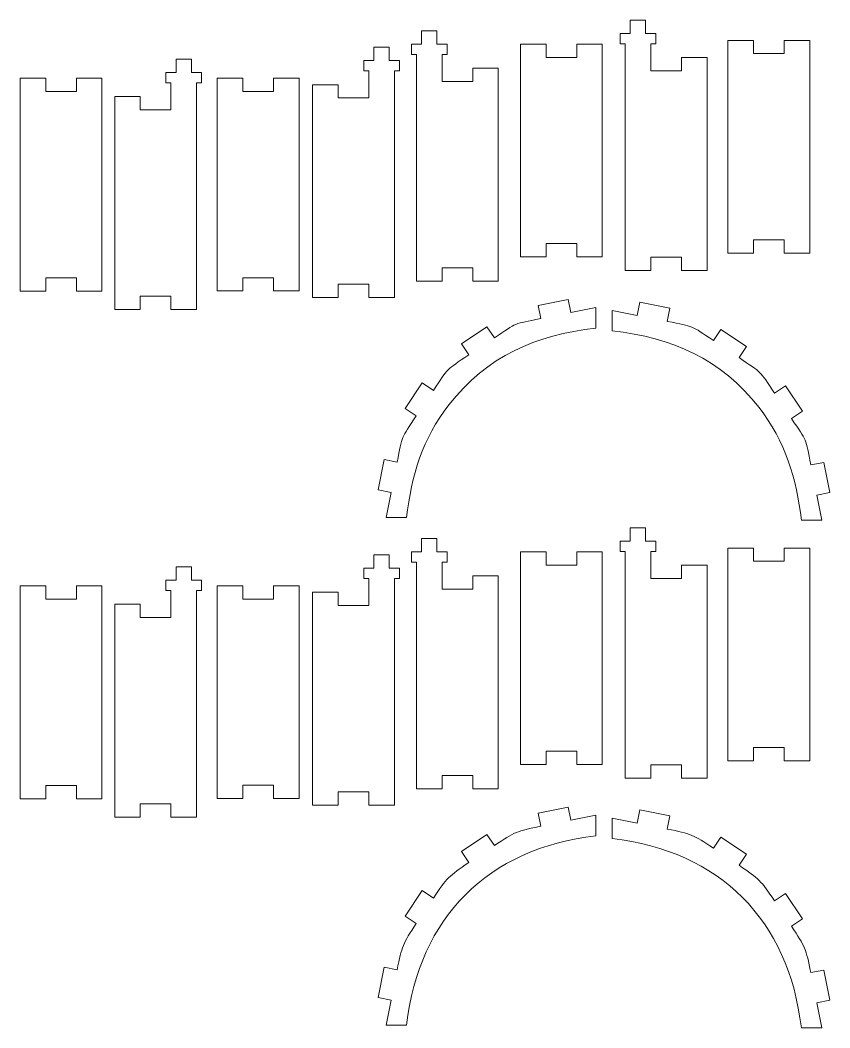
# Model space of a CAD drawing. Header units: centimetres. Extents: x -85 to 118, y -38 to 74.
# Drawn here: x -48.1 to -32.28, y -10.97 to 8.72 of the extents above; entities that cross this region are included whole.
import ezdxf

# ---------------------------------------------------------------- set-up
doc = ezdxf.new("R2010")
doc.units = ezdxf.units.CM
doc.header["$MEASUREMENT"] = 0

msp = doc.modelspace()

# ---------------------------------------------------------------- linework, layer by layer
at = {"lineweight": 9}
for points, knots in [([(-35.67824, 8.45725), (-35.67824, 8.45725), (-35.67824, 8.25726), (-35.67824, 8.25726), (-35.67824, 8.25726), (-35.67824, 8.25726), (-35.77824, 8.25726), (-35.77824, 8.25726), (-35.77824, 8.25726), (-35.77824, 8.25726), (-35.77824, 7.7273), (-35.77824, 7.7273), (-35.77824, 7.7273), (-35.77824, 7.7273), (-35.17827, 7.7273), (-35.17827, 7.7273), (-35.17827, 7.7273), (-35.17827, 7.7273), (-35.17827, 7.98728), (-35.17827, 7.98728), (-35.17827, 7.98728), (-35.17827, 7.98728), (-34.67861, 7.98728), (-34.67861, 7.98728), (-34.67861, 7.98728), (-34.67861, 7.98728), (-34.67861, 3.82752), (-34.67861, 3.82752), (-34.67861, 3.82752), (-34.67861, 3.82752), (-35.17827, 3.82752), (-35.17827, 3.82752), (-35.17827, 3.82752), (-35.17827, 3.82752), (-35.17827, 4.08751), (-35.17827, 4.08751), (-35.17827, 4.08751), (-35.17827, 4.08751), (-35.77824, 4.08751), (-35.77824, 4.08751), (-35.77824, 4.08751), (-35.77824, 4.08751), (-35.77824, 3.82752), (-35.77824, 3.82752), (-35.77824, 3.82752), (-35.77824, 3.82752), (-36.2779, 3.82752), (-36.2779, 3.82752), (-36.2779, 3.82752), (-36.2779, 3.82752), (-36.2779, 8.25726), (-36.2779, 8.25726), (-36.2779, 8.25726), (-36.2779, 8.25726), (-36.37789, 8.25726), (-36.37789, 8.25726), (-36.37789, 8.25726), (-36.37789, 8.25726), (-36.37789, 8.45725), (-36.37789, 8.45725), (-36.37789, 8.45725), (-36.37789, 8.45725), (-36.1779, 8.45725), (-36.1779, 8.45725), (-36.1779, 8.45725), (-36.1779, 8.45725), (-36.1779, 8.71724), (-36.1779, 8.71724), (-36.1779, 8.71724), (-36.1779, 8.71724), (-35.87823, 8.71724), (-35.87823, 8.71724), (-35.87823, 8.71724), (-35.87823, 8.71724), (-35.87823, 8.45725), (-35.87823, 8.45725), (-35.87823, 8.45725), (-35.87823, 8.45725), (-35.67824, 8.45725), (-35.67824, 8.45725)], [0, 0, 0, 0, 0.04761905, 0.04761905, 0.04761905, 0.04761905, 0.0952381, 0.0952381, 0.0952381, 0.0952381, 0.14285714, 0.14285714, 0.14285714, 0.14285714, 0.19047619, 0.19047619, 0.19047619, 0.19047619, 0.23809524, 0.23809524, 0.23809524, 0.23809524, 0.28571429, 0.28571429, 0.28571429, 0.28571429, 0.33333333, 0.33333333, 0.33333333, 0.33333333, 0.38095238, 0.38095238, 0.38095238, 0.38095238, 0.42857143, 0.42857143, 0.42857143, 0.42857143, 0.47619048, 0.47619048, 0.47619048, 0.47619048, 0.52380952, 0.52380952, 0.52380952, 0.52380952, 0.57142857, 0.57142857, 0.57142857, 0.57142857, 0.61904762, 0.61904762, 0.61904762, 0.61904762, 0.66666667, 0.66666667, 0.66666667, 0.66666667, 0.71428571, 0.71428571, 0.71428571, 0.71428571, 0.76190476, 0.76190476, 0.76190476, 0.76190476, 0.80952381, 0.80952381, 0.80952381, 0.80952381, 0.85714286, 0.85714286, 0.85714286, 0.85714286, 0.9047619, 0.9047619, 0.9047619, 0.9047619, 1, 1, 1, 1]), ([(-39.85868, 3.87608), (-39.85868, 3.87608), (-39.85868, 3.61609), (-39.85868, 3.61609), (-39.85868, 3.61609), (-39.85868, 3.61609), (-40.35834, 3.61609), (-40.35834, 3.61609), (-40.35834, 3.61609), (-40.35834, 3.61609), (-40.35834, 8.04583), (-40.35834, 8.04583), (-40.35834, 8.04583), (-40.35834, 8.04583), (-40.45833, 8.04583), (-40.45833, 8.04583), (-40.45833, 8.04583), (-40.45833, 8.04583), (-40.45833, 8.24582), (-40.45833, 8.24582), (-40.45833, 8.24582), (-40.45833, 8.24582), (-40.25834, 8.24582), (-40.25834, 8.24582), (-40.25834, 8.24582), (-40.25834, 8.24582), (-40.25834, 8.50581), (-40.25834, 8.50581), (-40.25834, 8.50581), (-40.25834, 8.50581), (-39.95867, 8.50581), (-39.95867, 8.50581), (-39.95867, 8.50581), (-39.95867, 8.50581), (-39.95867, 8.24582), (-39.95867, 8.24582), (-39.95867, 8.24582), (-39.95867, 8.24582), (-39.75868, 8.24582), (-39.75868, 8.24582), (-39.75868, 8.24582), (-39.75868, 8.24582), (-39.75868, 8.04583), (-39.75868, 8.04583), (-39.75868, 8.04583), (-39.75868, 8.04583), (-39.85868, 8.04583), (-39.85868, 8.04583), (-39.85868, 8.04583), (-39.85868, 8.04583), (-39.85868, 7.51586), (-39.85868, 7.51586), (-39.85868, 7.51586), (-39.85868, 7.51586), (-39.25871, 7.51586), (-39.25871, 7.51586), (-39.25871, 7.51586), (-39.25871, 7.51586), (-39.25871, 7.77585), (-39.25871, 7.77585), (-39.25871, 7.77585), (-39.25871, 7.77585), (-38.75905, 7.77585), (-38.75905, 7.77585), (-38.75905, 7.77585), (-38.75905, 7.77585), (-38.75905, 3.61609), (-38.75905, 3.61609), (-38.75905, 3.61609), (-38.75905, 3.61609), (-39.25871, 3.61609), (-39.25871, 3.61609), (-39.25871, 3.61609), (-39.25871, 3.61609), (-39.25871, 3.87608), (-39.25871, 3.87608), (-39.25871, 3.87608), (-39.25871, 3.87608), (-39.85868, 3.87608), (-39.85868, 3.87608)], [0, 0, 0, 0, 0.04761905, 0.04761905, 0.04761905, 0.04761905, 0.0952381, 0.0952381, 0.0952381, 0.0952381, 0.14285714, 0.14285714, 0.14285714, 0.14285714, 0.19047619, 0.19047619, 0.19047619, 0.19047619, 0.23809524, 0.23809524, 0.23809524, 0.23809524, 0.28571429, 0.28571429, 0.28571429, 0.28571429, 0.33333333, 0.33333333, 0.33333333, 0.33333333, 0.38095238, 0.38095238, 0.38095238, 0.38095238, 0.42857143, 0.42857143, 0.42857143, 0.42857143, 0.47619048, 0.47619048, 0.47619048, 0.47619048, 0.52380952, 0.52380952, 0.52380952, 0.52380952, 0.57142857, 0.57142857, 0.57142857, 0.57142857, 0.61904762, 0.61904762, 0.61904762, 0.61904762, 0.66666667, 0.66666667, 0.66666667, 0.66666667, 0.71428571, 0.71428571, 0.71428571, 0.71428571, 0.76190476, 0.76190476, 0.76190476, 0.76190476, 0.80952381, 0.80952381, 0.80952381, 0.80952381, 0.85714286, 0.85714286, 0.85714286, 0.85714286, 0.9047619, 0.9047619, 0.9047619, 0.9047619, 1, 1, 1, 1]), ([(-33.1699, 4.16281), (-33.1699, 4.16281), (-32.67025, 4.16281), (-32.67025, 4.16281), (-32.67025, 4.16281), (-32.67025, 4.16281), (-32.67025, 8.32257), (-32.67025, 8.32257), (-32.67025, 8.32257), (-32.67025, 8.32257), (-33.1699, 8.32257), (-33.1699, 8.32257), (-33.1699, 8.32257), (-33.1699, 8.32257), (-33.1699, 8.06258), (-33.1699, 8.06258), (-33.1699, 8.06258), (-33.1699, 8.06258), (-33.76987, 8.06258), (-33.76987, 8.06258), (-33.76987, 8.06258), (-33.76987, 8.06258), (-33.76987, 8.32257), (-33.76987, 8.32257), (-33.76987, 8.32257), (-33.76987, 8.32257), (-34.26953, 8.32257), (-34.26953, 8.32257), (-34.26953, 8.32257), (-34.26953, 8.32257), (-34.26953, 4.16281), (-34.26953, 4.16281), (-34.26953, 4.16281), (-34.26953, 4.16281), (-33.76987, 4.16281), (-33.76987, 4.16281), (-33.76987, 4.16281), (-33.76987, 4.16281), (-33.76987, 4.4228), (-33.76987, 4.4228), (-33.76987, 4.4228), (-33.76987, 4.4228), (-33.1699, 4.4228), (-33.1699, 4.4228), (-33.1699, 4.4228), (-33.1699, 4.4228), (-33.1699, 4.16281), (-33.1699, 4.16281)], [0, 0, 0, 0, 0.07692308, 0.07692308, 0.07692308, 0.07692308, 0.15384615, 0.15384615, 0.15384615, 0.15384615, 0.23076923, 0.23076923, 0.23076923, 0.23076923, 0.30769231, 0.30769231, 0.30769231, 0.30769231, 0.38461538, 0.38461538, 0.38461538, 0.38461538, 0.46153846, 0.46153846, 0.46153846, 0.46153846, 0.53846154, 0.53846154, 0.53846154, 0.53846154, 0.61538462, 0.61538462, 0.61538462, 0.61538462, 0.69230769, 0.69230769, 0.69230769, 0.69230769, 0.76923077, 0.76923077, 0.76923077, 0.76923077, 0.84615385, 0.84615385, 0.84615385, 0.84615385, 1, 1, 1, 1]), ([(-41.88964, 3.55689), (-41.88964, 3.55689), (-41.28968, 3.55689), (-41.28968, 3.55689), (-41.28968, 3.55689), (-41.28968, 3.55689), (-41.28968, 3.2969), (-41.28968, 3.2969), (-41.28968, 3.2969), (-41.28968, 3.2969), (-40.79002, 3.2969), (-40.79002, 3.2969), (-40.79002, 3.2969), (-40.79002, 3.2969), (-40.79002, 7.72664), (-40.79002, 7.72664), (-40.79002, 7.72664), (-40.79002, 7.72664), (-40.69003, 7.72664), (-40.69003, 7.72664), (-40.69003, 7.72664), (-40.69003, 7.72664), (-40.69003, 7.92663), (-40.69003, 7.92663), (-40.69003, 7.92663), (-40.69003, 7.92663), (-40.89001, 7.92663), (-40.89001, 7.92663), (-40.89001, 7.92663), (-40.89001, 7.92663), (-40.89001, 8.18662), (-40.89001, 8.18662), (-40.89001, 8.18662), (-40.89001, 8.18662), (-41.18969, 8.18662), (-41.18969, 8.18662), (-41.18969, 8.18662), (-41.18969, 8.18662), (-41.18969, 7.92663), (-41.18969, 7.92663), (-41.18969, 7.92663), (-41.18969, 7.92663), (-41.38967, 7.92663), (-41.38967, 7.92663), (-41.38967, 7.92663), (-41.38967, 7.92663), (-41.38967, 7.72664), (-41.38967, 7.72664), (-41.38967, 7.72664), (-41.38967, 7.72664), (-41.28968, 7.72664), (-41.28968, 7.72664), (-41.28968, 7.72664), (-41.28968, 7.72664), (-41.28968, 7.19667), (-41.28968, 7.19667), (-41.28968, 7.19667), (-41.28968, 7.19667), (-41.88964, 7.19667), (-41.88964, 7.19667), (-41.88964, 7.19667), (-41.88964, 7.19667), (-41.88964, 7.45666), (-41.88964, 7.45666), (-41.88964, 7.45666), (-41.88964, 7.45666), (-42.3893, 7.45666), (-42.3893, 7.45666), (-42.3893, 7.45666), (-42.3893, 7.45666), (-42.3893, 3.2969), (-42.3893, 3.2969), (-42.3893, 3.2969), (-42.3893, 3.2969), (-41.88964, 3.2969), (-41.88964, 3.2969), (-41.88964, 3.2969), (-41.88964, 3.2969), (-41.88964, 3.55689), (-41.88964, 3.55689)], [0, 0, 0, 0, 0.04761905, 0.04761905, 0.04761905, 0.04761905, 0.0952381, 0.0952381, 0.0952381, 0.0952381, 0.14285714, 0.14285714, 0.14285714, 0.14285714, 0.19047619, 0.19047619, 0.19047619, 0.19047619, 0.23809524, 0.23809524, 0.23809524, 0.23809524, 0.28571429, 0.28571429, 0.28571429, 0.28571429, 0.33333333, 0.33333333, 0.33333333, 0.33333333, 0.38095238, 0.38095238, 0.38095238, 0.38095238, 0.42857143, 0.42857143, 0.42857143, 0.42857143, 0.47619048, 0.47619048, 0.47619048, 0.47619048, 0.52380952, 0.52380952, 0.52380952, 0.52380952, 0.57142857, 0.57142857, 0.57142857, 0.57142857, 0.61904762, 0.61904762, 0.61904762, 0.61904762, 0.66666667, 0.66666667, 0.66666667, 0.66666667, 0.71428571, 0.71428571, 0.71428571, 0.71428571, 0.76190476, 0.76190476, 0.76190476, 0.76190476, 0.80952381, 0.80952381, 0.80952381, 0.80952381, 0.85714286, 0.85714286, 0.85714286, 0.85714286, 0.9047619, 0.9047619, 0.9047619, 0.9047619, 1, 1, 1, 1]), ([(-38.32515, 8.25067), (-38.32515, 8.25067), (-37.82549, 8.25067), (-37.82549, 8.25067), (-37.82549, 8.25067), (-37.82549, 8.25067), (-37.82549, 7.99069), (-37.82549, 7.99069), (-37.82549, 7.99069), (-37.82549, 7.99069), (-37.22553, 7.99069), (-37.22553, 7.99069), (-37.22553, 7.99069), (-37.22553, 7.99069), (-37.22553, 8.25067), (-37.22553, 8.25067), (-37.22553, 8.25067), (-37.22553, 8.25067), (-36.72587, 8.25067), (-36.72587, 8.25067), (-36.72587, 8.25067), (-36.72587, 8.25067), (-36.72587, 4.09092), (-36.72587, 4.09092), (-36.72587, 4.09092), (-36.72587, 4.09092), (-37.22553, 4.09092), (-37.22553, 4.09092), (-37.22553, 4.09092), (-37.22553, 4.09092), (-37.22553, 4.3509), (-37.22553, 4.3509), (-37.22553, 4.3509), (-37.22553, 4.3509), (-37.82549, 4.3509), (-37.82549, 4.3509), (-37.82549, 4.3509), (-37.82549, 4.3509), (-37.82549, 4.09092), (-37.82549, 4.09092), (-37.82549, 4.09092), (-37.82549, 4.09092), (-38.32515, 4.09092), (-38.32515, 4.09092), (-38.32515, 4.09092), (-38.32515, 4.09092), (-38.32515, 8.25067), (-38.32515, 8.25067)], [0, 0, 0, 0, 0.07692308, 0.07692308, 0.07692308, 0.07692308, 0.15384615, 0.15384615, 0.15384615, 0.15384615, 0.23076923, 0.23076923, 0.23076923, 0.23076923, 0.30769231, 0.30769231, 0.30769231, 0.30769231, 0.38461538, 0.38461538, 0.38461538, 0.38461538, 0.46153846, 0.46153846, 0.46153846, 0.46153846, 0.53846154, 0.53846154, 0.53846154, 0.53846154, 0.61538462, 0.61538462, 0.61538462, 0.61538462, 0.69230769, 0.69230769, 0.69230769, 0.69230769, 0.76923077, 0.76923077, 0.76923077, 0.76923077, 0.84615385, 0.84615385, 0.84615385, 0.84615385, 1, 1, 1, 1]), ([(-45.15753, 6.96499), (-45.15753, 6.96499), (-45.15753, 7.49496), (-45.15753, 7.49496), (-45.15753, 7.49496), (-45.15753, 7.49496), (-45.25752, 7.49496), (-45.25752, 7.49496), (-45.25752, 7.49496), (-45.25752, 7.49496), (-45.25752, 7.69495), (-45.25752, 7.69495), (-45.25752, 7.69495), (-45.25752, 7.69495), (-45.05753, 7.69495), (-45.05753, 7.69495), (-45.05753, 7.69495), (-45.05753, 7.69495), (-45.05753, 7.95494), (-45.05753, 7.95494), (-45.05753, 7.95494), (-45.05753, 7.95494), (-44.75786, 7.95494), (-44.75786, 7.95494), (-44.75786, 7.95494), (-44.75786, 7.95494), (-44.75786, 7.69495), (-44.75786, 7.69495), (-44.75786, 7.69495), (-44.75786, 7.69495), (-44.55787, 7.69495), (-44.55787, 7.69495), (-44.55787, 7.69495), (-44.55787, 7.69495), (-44.55787, 7.49496), (-44.55787, 7.49496), (-44.55787, 7.49496), (-44.55787, 7.49496), (-44.65787, 7.49496), (-44.65787, 7.49496), (-44.65787, 7.49496), (-44.65787, 7.49496), (-44.65787, 3.06522), (-44.65787, 3.06522), (-44.65787, 3.06522), (-44.65787, 3.06522), (-45.15753, 3.06522), (-45.15753, 3.06522), (-45.15753, 3.06522), (-45.15753, 3.06522), (-45.15753, 3.32521), (-45.15753, 3.32521), (-45.15753, 3.32521), (-45.15753, 3.32521), (-45.75749, 3.32521), (-45.75749, 3.32521), (-45.75749, 3.32521), (-45.75749, 3.32521), (-45.75749, 3.06522), (-45.75749, 3.06522), (-45.75749, 3.06522), (-45.75749, 3.06522), (-46.25715, 3.06522), (-46.25715, 3.06522), (-46.25715, 3.06522), (-46.25715, 3.06522), (-46.25715, 7.22498), (-46.25715, 7.22498), (-46.25715, 7.22498), (-46.25715, 7.22498), (-45.75749, 7.22498), (-45.75749, 7.22498), (-45.75749, 7.22498), (-45.75749, 7.22498), (-45.75749, 6.96499), (-45.75749, 6.96499), (-45.75749, 6.96499), (-45.75749, 6.96499), (-45.15753, 6.96499), (-45.15753, 6.96499)], [0, 0, 0, 0, 0.04761905, 0.04761905, 0.04761905, 0.04761905, 0.0952381, 0.0952381, 0.0952381, 0.0952381, 0.14285714, 0.14285714, 0.14285714, 0.14285714, 0.19047619, 0.19047619, 0.19047619, 0.19047619, 0.23809524, 0.23809524, 0.23809524, 0.23809524, 0.28571429, 0.28571429, 0.28571429, 0.28571429, 0.33333333, 0.33333333, 0.33333333, 0.33333333, 0.38095238, 0.38095238, 0.38095238, 0.38095238, 0.42857143, 0.42857143, 0.42857143, 0.42857143, 0.47619048, 0.47619048, 0.47619048, 0.47619048, 0.52380952, 0.52380952, 0.52380952, 0.52380952, 0.57142857, 0.57142857, 0.57142857, 0.57142857, 0.61904762, 0.61904762, 0.61904762, 0.61904762, 0.66666667, 0.66666667, 0.66666667, 0.66666667, 0.71428571, 0.71428571, 0.71428571, 0.71428571, 0.76190476, 0.76190476, 0.76190476, 0.76190476, 0.80952381, 0.80952381, 0.80952381, 0.80952381, 0.85714286, 0.85714286, 0.85714286, 0.85714286, 0.9047619, 0.9047619, 0.9047619, 0.9047619, 1, 1, 1, 1]), ([(-47.00531, 7.32215), (-47.00531, 7.32215), (-47.60528, 7.32215), (-47.60528, 7.32215), (-47.60528, 7.32215), (-47.60528, 7.32215), (-47.60528, 7.58214), (-47.60528, 7.58214), (-47.60528, 7.58214), (-47.60528, 7.58214), (-48.10493, 7.58214), (-48.10493, 7.58214), (-48.10493, 7.58214), (-48.10493, 7.58214), (-48.10493, 3.42238), (-48.10493, 3.42238), (-48.10493, 3.42238), (-48.10493, 3.42238), (-47.60528, 3.42238), (-47.60528, 3.42238), (-47.60528, 3.42238), (-47.60528, 3.42238), (-47.60528, 3.68237), (-47.60528, 3.68237), (-47.60528, 3.68237), (-47.60528, 3.68237), (-47.00531, 3.68237), (-47.00531, 3.68237), (-47.00531, 3.68237), (-47.00531, 3.68237), (-47.00531, 3.42238), (-47.00531, 3.42238), (-47.00531, 3.42238), (-47.00531, 3.42238), (-46.50565, 3.42238), (-46.50565, 3.42238), (-46.50565, 3.42238), (-46.50565, 3.42238), (-46.50565, 7.58214), (-46.50565, 7.58214), (-46.50565, 7.58214), (-46.50565, 7.58214), (-47.00531, 7.58214), (-47.00531, 7.58214), (-47.00531, 7.58214), (-47.00531, 7.58214), (-47.00531, 7.32215), (-47.00531, 7.32215)], [0, 0, 0, 0, 0.07692308, 0.07692308, 0.07692308, 0.07692308, 0.15384615, 0.15384615, 0.15384615, 0.15384615, 0.23076923, 0.23076923, 0.23076923, 0.23076923, 0.30769231, 0.30769231, 0.30769231, 0.30769231, 0.38461538, 0.38461538, 0.38461538, 0.38461538, 0.46153846, 0.46153846, 0.46153846, 0.46153846, 0.53846154, 0.53846154, 0.53846154, 0.53846154, 0.61538462, 0.61538462, 0.61538462, 0.61538462, 0.69230769, 0.69230769, 0.69230769, 0.69230769, 0.76923077, 0.76923077, 0.76923077, 0.76923077, 0.84615385, 0.84615385, 0.84615385, 0.84615385, 1, 1, 1, 1]), ([(-43.75147, 7.58535), (-43.75147, 7.58535), (-44.25112, 7.58535), (-44.25112, 7.58535), (-44.25112, 7.58535), (-44.25112, 7.58535), (-44.25112, 3.4256), (-44.25112, 3.4256), (-44.25112, 3.4256), (-44.25112, 3.4256), (-43.75147, 3.4256), (-43.75147, 3.4256), (-43.75147, 3.4256), (-43.75147, 3.4256), (-43.75147, 3.68558), (-43.75147, 3.68558), (-43.75147, 3.68558), (-43.75147, 3.68558), (-43.1515, 3.68558), (-43.1515, 3.68558), (-43.1515, 3.68558), (-43.1515, 3.68558), (-43.1515, 3.4256), (-43.1515, 3.4256), (-43.1515, 3.4256), (-43.1515, 3.4256), (-42.65184, 3.4256), (-42.65184, 3.4256), (-42.65184, 3.4256), (-42.65184, 3.4256), (-42.65184, 7.58535), (-42.65184, 7.58535), (-42.65184, 7.58535), (-42.65184, 7.58535), (-43.1515, 7.58535), (-43.1515, 7.58535), (-43.1515, 7.58535), (-43.1515, 7.58535), (-43.1515, 7.32537), (-43.1515, 7.32537), (-43.1515, 7.32537), (-43.1515, 7.32537), (-43.75147, 7.32537), (-43.75147, 7.32537), (-43.75147, 7.32537), (-43.75147, 7.32537), (-43.75147, 7.58535), (-43.75147, 7.58535)], [0, 0, 0, 0, 0.07692308, 0.07692308, 0.07692308, 0.07692308, 0.15384615, 0.15384615, 0.15384615, 0.15384615, 0.23076923, 0.23076923, 0.23076923, 0.23076923, 0.30769231, 0.30769231, 0.30769231, 0.30769231, 0.38461538, 0.38461538, 0.38461538, 0.38461538, 0.46153846, 0.46153846, 0.46153846, 0.46153846, 0.53846154, 0.53846154, 0.53846154, 0.53846154, 0.61538462, 0.61538462, 0.61538462, 0.61538462, 0.69230769, 0.69230769, 0.69230769, 0.69230769, 0.76923077, 0.76923077, 0.76923077, 0.76923077, 0.84615385, 0.84615385, 0.84615385, 0.84615385, 1, 1, 1, 1]), ([(-40.99205, 0.12957), (-40.99205, 0.12957), (-40.73707, 0.0788), (-40.73707, 0.0788), (-40.73707, 0.0788), (-40.6299, 0.61698), (-40.6666, 0.52835), (-40.36132, 0.98438), (-40.36132, 0.98438), (-40.36132, 0.98438), (-40.57736, 1.12901), (-40.57736, 1.12901), (-40.57736, 1.12901), (-40.57736, 1.12901), (-40.24361, 1.62757), (-40.24361, 1.62757), (-40.24361, 1.62757), (-40.24361, 1.62757), (-40.02756, 1.48294), (-40.02756, 1.48294), (-40.02756, 1.48294), (-39.72279, 1.93822), (-39.78936, 1.87155), (-39.33406, 2.17633), (-39.33406, 2.17633), (-39.33406, 2.17633), (-39.47869, 2.39238), (-39.47869, 2.39238), (-39.47869, 2.39238), (-39.47869, 2.39238), (-38.98013, 2.72613), (-38.98013, 2.72613), (-38.98013, 2.72613), (-38.98013, 2.72613), (-38.8355, 2.51009), (-38.8355, 2.51009), (-38.8355, 2.51009), (-38.37966, 2.81524), (-38.46824, 2.77849), (-37.93025, 2.88561), (-37.93025, 2.88561), (-37.93025, 2.88561), (-37.98102, 3.1406), (-37.98102, 3.1406), (-37.98102, 3.1406), (-37.98102, 3.1406), (-37.39261, 3.25776), (-37.39261, 3.25776), (-37.39261, 3.25776), (-37.39261, 3.25776), (-37.34184, 3.00278), (-37.34184, 3.00278), (-37.34184, 3.00278), (-37.34184, 3.00278), (-36.8518, 3.10035), (-36.8518, 3.10035), (-36.8518, 3.10035), (-36.8518, 3.10035), (-36.8518, 2.70038), (-36.8518, 2.70038), (-36.8518, 2.70038), (-38.02863, 2.56311), (-38.97675, 2.15706), (-39.72507, 1.20021), (-39.72507, 1.20021), (-40.23998, 0.54181), (-40.45658, -0.18302), (-40.55183, -0.99965), (-40.55183, -0.99965), (-40.55183, -0.99965), (-40.95181, -0.99965), (-40.95181, -0.99965), (-40.95181, -0.99965), (-40.95181, -0.99965), (-40.85423, -0.50962), (-40.85423, -0.50962), (-40.85423, -0.50962), (-40.85423, -0.50962), (-41.10921, -0.45884), (-41.10921, -0.45884), (-41.10921, -0.45884), (-41.10921, -0.45884), (-40.99205, 0.12957), (-40.99205, 0.12957)], [0, 0, 0, 0, 0.04545455, 0.04545455, 0.04545455, 0.04545455, 0.09090909, 0.09090909, 0.09090909, 0.09090909, 0.13636364, 0.13636364, 0.13636364, 0.13636364, 0.18181818, 0.18181818, 0.18181818, 0.18181818, 0.22727273, 0.22727273, 0.22727273, 0.22727273, 0.27272727, 0.27272727, 0.27272727, 0.27272727, 0.31818182, 0.31818182, 0.31818182, 0.31818182, 0.36363636, 0.36363636, 0.36363636, 0.36363636, 0.40909091, 0.40909091, 0.40909091, 0.40909091, 0.45454545, 0.45454545, 0.45454545, 0.45454545, 0.5, 0.5, 0.5, 0.5, 0.54545455, 0.54545455, 0.54545455, 0.54545455, 0.59090909, 0.59090909, 0.59090909, 0.59090909, 0.63636364, 0.63636364, 0.63636364, 0.63636364, 0.68181818, 0.68181818, 0.68181818, 0.68181818, 0.72727273, 0.72727273, 0.72727273, 0.72727273, 0.77272727, 0.77272727, 0.77272727, 0.77272727, 0.81818182, 0.81818182, 0.81818182, 0.81818182, 0.86363636, 0.86363636, 0.86363636, 0.86363636, 0.90909091, 0.90909091, 0.90909091, 0.90909091, 1, 1, 1, 1]), ([(-33.90821, 2.33899), (-33.90821, 2.33899), (-34.40677, 2.67275), (-34.40677, 2.67275), (-34.40677, 2.67275), (-34.40677, 2.67275), (-34.5514, 2.4567), (-34.5514, 2.4567), (-34.5514, 2.4567), (-35.00725, 2.76186), (-34.91865, 2.72511), (-35.45665, 2.83223), (-35.45665, 2.83223), (-35.45665, 2.83223), (-35.40588, 3.08721), (-35.40588, 3.08721), (-35.40588, 3.08721), (-35.40588, 3.08721), (-35.99429, 3.20437), (-35.99429, 3.20437), (-35.99429, 3.20437), (-35.99429, 3.20437), (-36.04507, 2.94939), (-36.04507, 2.94939), (-36.04507, 2.94939), (-36.04507, 2.94939), (-36.5351, 3.04697), (-36.5351, 3.04697), (-36.5351, 3.04697), (-36.5351, 3.04697), (-36.5351, 2.64699), (-36.5351, 2.64699), (-36.5351, 2.64699), (-35.35826, 2.50972), (-34.41016, 2.10369), (-33.66183, 1.14683), (-33.66183, 1.14683), (-33.14692, 0.48843), (-32.93032, -0.23641), (-32.83507, -1.05304), (-32.83507, -1.05304), (-32.83507, -1.05304), (-32.4351, -1.05304), (-32.4351, -1.05304), (-32.4351, -1.05304), (-32.4351, -1.05304), (-32.53267, -0.563), (-32.53267, -0.563), (-32.53267, -0.563), (-32.53267, -0.563), (-32.27769, -0.51223), (-32.27769, -0.51223), (-32.27769, -0.51223), (-32.27769, -0.51223), (-32.39485, 0.07619), (-32.39485, 0.07619), (-32.39485, 0.07619), (-32.39485, 0.07619), (-32.64984, 0.02541), (-32.64984, 0.02541), (-32.64984, 0.02541), (-32.757, 0.5636), (-32.7203, 0.47496), (-33.02558, 0.931), (-33.02558, 0.931), (-33.02558, 0.931), (-32.80954, 1.07562), (-32.80954, 1.07562), (-32.80954, 1.07562), (-32.80954, 1.07562), (-33.14329, 1.57419), (-33.14329, 1.57419), (-33.14329, 1.57419), (-33.14329, 1.57419), (-33.35934, 1.42956), (-33.35934, 1.42956), (-33.35934, 1.42956), (-33.6641, 1.88482), (-33.59755, 1.81817), (-34.05284, 2.12295), (-34.05284, 2.12295), (-34.05284, 2.12295), (-33.90821, 2.33899), (-33.90821, 2.33899)], [0, 0, 0, 0, 0.04545455, 0.04545455, 0.04545455, 0.04545455, 0.09090909, 0.09090909, 0.09090909, 0.09090909, 0.13636364, 0.13636364, 0.13636364, 0.13636364, 0.18181818, 0.18181818, 0.18181818, 0.18181818, 0.22727273, 0.22727273, 0.22727273, 0.22727273, 0.27272727, 0.27272727, 0.27272727, 0.27272727, 0.31818182, 0.31818182, 0.31818182, 0.31818182, 0.36363636, 0.36363636, 0.36363636, 0.36363636, 0.40909091, 0.40909091, 0.40909091, 0.40909091, 0.45454545, 0.45454545, 0.45454545, 0.45454545, 0.5, 0.5, 0.5, 0.5, 0.54545455, 0.54545455, 0.54545455, 0.54545455, 0.59090909, 0.59090909, 0.59090909, 0.59090909, 0.63636364, 0.63636364, 0.63636364, 0.63636364, 0.68181818, 0.68181818, 0.68181818, 0.68181818, 0.72727273, 0.72727273, 0.72727273, 0.72727273, 0.77272727, 0.77272727, 0.77272727, 0.77272727, 0.81818182, 0.81818182, 0.81818182, 0.81818182, 0.86363636, 0.86363636, 0.86363636, 0.86363636, 0.90909091, 0.90909091, 0.90909091, 0.90909091, 1, 1, 1, 1]), ([(-35.67824, -1.66216), (-35.67824, -1.66216), (-35.77824, -1.66216), (-35.77824, -1.66216), (-35.77824, -1.66216), (-35.77824, -1.66216), (-35.77824, -2.19213), (-35.77824, -2.19213), (-35.77824, -2.19213), (-35.77824, -2.19213), (-35.17827, -2.19213), (-35.17827, -2.19213), (-35.17827, -2.19213), (-35.17827, -2.19213), (-35.17827, -1.93214), (-35.17827, -1.93214), (-35.17827, -1.93214), (-35.17827, -1.93214), (-34.67861, -1.93214), (-34.67861, -1.93214), (-34.67861, -1.93214), (-34.67861, -1.93214), (-34.67861, -6.0919), (-34.67861, -6.0919), (-34.67861, -6.0919), (-34.67861, -6.0919), (-35.17827, -6.0919), (-35.17827, -6.0919), (-35.17827, -6.0919), (-35.17827, -6.0919), (-35.17827, -5.83191), (-35.17827, -5.83191), (-35.17827, -5.83191), (-35.17827, -5.83191), (-35.77824, -5.83191), (-35.77824, -5.83191), (-35.77824, -5.83191), (-35.77824, -5.83191), (-35.77824, -6.0919), (-35.77824, -6.0919), (-35.77824, -6.0919), (-35.77824, -6.0919), (-36.2779, -6.0919), (-36.2779, -6.0919), (-36.2779, -6.0919), (-36.2779, -6.0919), (-36.2779, -1.66216), (-36.2779, -1.66216), (-36.2779, -1.66216), (-36.2779, -1.66216), (-36.37789, -1.66216), (-36.37789, -1.66216), (-36.37789, -1.66216), (-36.37789, -1.66216), (-36.37789, -1.46217), (-36.37789, -1.46217), (-36.37789, -1.46217), (-36.37789, -1.46217), (-36.1779, -1.46217), (-36.1779, -1.46217), (-36.1779, -1.46217), (-36.1779, -1.46217), (-36.1779, -1.20218), (-36.1779, -1.20218), (-36.1779, -1.20218), (-36.1779, -1.20218), (-35.87823, -1.20218), (-35.87823, -1.20218), (-35.87823, -1.20218), (-35.87823, -1.20218), (-35.87823, -1.46217), (-35.87823, -1.46217), (-35.87823, -1.46217), (-35.87823, -1.46217), (-35.67824, -1.46217), (-35.67824, -1.46217), (-35.67824, -1.46217), (-35.67824, -1.46217), (-35.67824, -1.66216), (-35.67824, -1.66216)], [0, 0, 0, 0, 0.04761905, 0.04761905, 0.04761905, 0.04761905, 0.0952381, 0.0952381, 0.0952381, 0.0952381, 0.14285714, 0.14285714, 0.14285714, 0.14285714, 0.19047619, 0.19047619, 0.19047619, 0.19047619, 0.23809524, 0.23809524, 0.23809524, 0.23809524, 0.28571429, 0.28571429, 0.28571429, 0.28571429, 0.33333333, 0.33333333, 0.33333333, 0.33333333, 0.38095238, 0.38095238, 0.38095238, 0.38095238, 0.42857143, 0.42857143, 0.42857143, 0.42857143, 0.47619048, 0.47619048, 0.47619048, 0.47619048, 0.52380952, 0.52380952, 0.52380952, 0.52380952, 0.57142857, 0.57142857, 0.57142857, 0.57142857, 0.61904762, 0.61904762, 0.61904762, 0.61904762, 0.66666667, 0.66666667, 0.66666667, 0.66666667, 0.71428571, 0.71428571, 0.71428571, 0.71428571, 0.76190476, 0.76190476, 0.76190476, 0.76190476, 0.80952381, 0.80952381, 0.80952381, 0.80952381, 0.85714286, 0.85714286, 0.85714286, 0.85714286, 0.9047619, 0.9047619, 0.9047619, 0.9047619, 1, 1, 1, 1]), ([(-39.85868, -6.04335), (-39.85868, -6.04335), (-39.85868, -6.30333), (-39.85868, -6.30333), (-39.85868, -6.30333), (-39.85868, -6.30333), (-40.35834, -6.30333), (-40.35834, -6.30333), (-40.35834, -6.30333), (-40.35834, -6.30333), (-40.35834, -1.87359), (-40.35834, -1.87359), (-40.35834, -1.87359), (-40.35834, -1.87359), (-40.45833, -1.87359), (-40.45833, -1.87359), (-40.45833, -1.87359), (-40.45833, -1.87359), (-40.45833, -1.6736), (-40.45833, -1.6736), (-40.45833, -1.6736), (-40.45833, -1.6736), (-40.25834, -1.6736), (-40.25834, -1.6736), (-40.25834, -1.6736), (-40.25834, -1.6736), (-40.25834, -1.41362), (-40.25834, -1.41362), (-40.25834, -1.41362), (-40.25834, -1.41362), (-39.95867, -1.41362), (-39.95867, -1.41362), (-39.95867, -1.41362), (-39.95867, -1.41362), (-39.95867, -1.6736), (-39.95867, -1.6736), (-39.95867, -1.6736), (-39.95867, -1.6736), (-39.75868, -1.6736), (-39.75868, -1.6736), (-39.75868, -1.6736), (-39.75868, -1.6736), (-39.75868, -1.87359), (-39.75868, -1.87359), (-39.75868, -1.87359), (-39.75868, -1.87359), (-39.85868, -1.87359), (-39.85868, -1.87359), (-39.85868, -1.87359), (-39.85868, -1.87359), (-39.85868, -2.40356), (-39.85868, -2.40356), (-39.85868, -2.40356), (-39.85868, -2.40356), (-39.25871, -2.40356), (-39.25871, -2.40356), (-39.25871, -2.40356), (-39.25871, -2.40356), (-39.25871, -2.14357), (-39.25871, -2.14357), (-39.25871, -2.14357), (-39.25871, -2.14357), (-38.75905, -2.14357), (-38.75905, -2.14357), (-38.75905, -2.14357), (-38.75905, -2.14357), (-38.75905, -6.30333), (-38.75905, -6.30333), (-38.75905, -6.30333), (-38.75905, -6.30333), (-39.25871, -6.30333), (-39.25871, -6.30333), (-39.25871, -6.30333), (-39.25871, -6.30333), (-39.25871, -6.04335), (-39.25871, -6.04335), (-39.25871, -6.04335), (-39.25871, -6.04335), (-39.85868, -6.04335), (-39.85868, -6.04335)], [0, 0, 0, 0, 0.04761905, 0.04761905, 0.04761905, 0.04761905, 0.0952381, 0.0952381, 0.0952381, 0.0952381, 0.14285714, 0.14285714, 0.14285714, 0.14285714, 0.19047619, 0.19047619, 0.19047619, 0.19047619, 0.23809524, 0.23809524, 0.23809524, 0.23809524, 0.28571429, 0.28571429, 0.28571429, 0.28571429, 0.33333333, 0.33333333, 0.33333333, 0.33333333, 0.38095238, 0.38095238, 0.38095238, 0.38095238, 0.42857143, 0.42857143, 0.42857143, 0.42857143, 0.47619048, 0.47619048, 0.47619048, 0.47619048, 0.52380952, 0.52380952, 0.52380952, 0.52380952, 0.57142857, 0.57142857, 0.57142857, 0.57142857, 0.61904762, 0.61904762, 0.61904762, 0.61904762, 0.66666667, 0.66666667, 0.66666667, 0.66666667, 0.71428571, 0.71428571, 0.71428571, 0.71428571, 0.76190476, 0.76190476, 0.76190476, 0.76190476, 0.80952381, 0.80952381, 0.80952381, 0.80952381, 0.85714286, 0.85714286, 0.85714286, 0.85714286, 0.9047619, 0.9047619, 0.9047619, 0.9047619, 1, 1, 1, 1]), ([(-41.88964, -6.36253), (-41.88964, -6.36253), (-41.28968, -6.36253), (-41.28968, -6.36253), (-41.28968, -6.36253), (-41.28968, -6.36253), (-41.28968, -6.62252), (-41.28968, -6.62252), (-41.28968, -6.62252), (-41.28968, -6.62252), (-40.79002, -6.62252), (-40.79002, -6.62252), (-40.79002, -6.62252), (-40.79002, -6.62252), (-40.79002, -2.19278), (-40.79002, -2.19278), (-40.79002, -2.19278), (-40.79002, -2.19278), (-40.69003, -2.19278), (-40.69003, -2.19278), (-40.69003, -2.19278), (-40.69003, -2.19278), (-40.69003, -1.99279), (-40.69003, -1.99279), (-40.69003, -1.99279), (-40.69003, -1.99279), (-40.89001, -1.99279), (-40.89001, -1.99279), (-40.89001, -1.99279), (-40.89001, -1.99279), (-40.89001, -1.7328), (-40.89001, -1.7328), (-40.89001, -1.7328), (-40.89001, -1.7328), (-41.18969, -1.7328), (-41.18969, -1.7328), (-41.18969, -1.7328), (-41.18969, -1.7328), (-41.18969, -1.99279), (-41.18969, -1.99279), (-41.18969, -1.99279), (-41.18969, -1.99279), (-41.38967, -1.99279), (-41.38967, -1.99279), (-41.38967, -1.99279), (-41.38967, -1.99279), (-41.38967, -2.19278), (-41.38967, -2.19278), (-41.38967, -2.19278), (-41.38967, -2.19278), (-41.28968, -2.19278), (-41.28968, -2.19278), (-41.28968, -2.19278), (-41.28968, -2.19278), (-41.28968, -2.72275), (-41.28968, -2.72275), (-41.28968, -2.72275), (-41.28968, -2.72275), (-41.88964, -2.72275), (-41.88964, -2.72275), (-41.88964, -2.72275), (-41.88964, -2.72275), (-41.88964, -2.46276), (-41.88964, -2.46276), (-41.88964, -2.46276), (-41.88964, -2.46276), (-42.3893, -2.46276), (-42.3893, -2.46276), (-42.3893, -2.46276), (-42.3893, -2.46276), (-42.3893, -6.62252), (-42.3893, -6.62252), (-42.3893, -6.62252), (-42.3893, -6.62252), (-41.88964, -6.62252), (-41.88964, -6.62252), (-41.88964, -6.62252), (-41.88964, -6.62252), (-41.88964, -6.36253), (-41.88964, -6.36253)], [0, 0, 0, 0, 0.04761905, 0.04761905, 0.04761905, 0.04761905, 0.0952381, 0.0952381, 0.0952381, 0.0952381, 0.14285714, 0.14285714, 0.14285714, 0.14285714, 0.19047619, 0.19047619, 0.19047619, 0.19047619, 0.23809524, 0.23809524, 0.23809524, 0.23809524, 0.28571429, 0.28571429, 0.28571429, 0.28571429, 0.33333333, 0.33333333, 0.33333333, 0.33333333, 0.38095238, 0.38095238, 0.38095238, 0.38095238, 0.42857143, 0.42857143, 0.42857143, 0.42857143, 0.47619048, 0.47619048, 0.47619048, 0.47619048, 0.52380952, 0.52380952, 0.52380952, 0.52380952, 0.57142857, 0.57142857, 0.57142857, 0.57142857, 0.61904762, 0.61904762, 0.61904762, 0.61904762, 0.66666667, 0.66666667, 0.66666667, 0.66666667, 0.71428571, 0.71428571, 0.71428571, 0.71428571, 0.76190476, 0.76190476, 0.76190476, 0.76190476, 0.80952381, 0.80952381, 0.80952381, 0.80952381, 0.85714286, 0.85714286, 0.85714286, 0.85714286, 0.9047619, 0.9047619, 0.9047619, 0.9047619, 1, 1, 1, 1]), ([(-38.32515, -1.66875), (-38.32515, -1.66875), (-37.82549, -1.66875), (-37.82549, -1.66875), (-37.82549, -1.66875), (-37.82549, -1.66875), (-37.82549, -1.92873), (-37.82549, -1.92873), (-37.82549, -1.92873), (-37.82549, -1.92873), (-37.22553, -1.92873), (-37.22553, -1.92873), (-37.22553, -1.92873), (-37.22553, -1.92873), (-37.22553, -1.66875), (-37.22553, -1.66875), (-37.22553, -1.66875), (-37.22553, -1.66875), (-36.72587, -1.66875), (-36.72587, -1.66875), (-36.72587, -1.66875), (-36.72587, -1.66875), (-36.72587, -5.82851), (-36.72587, -5.82851), (-36.72587, -5.82851), (-36.72587, -5.82851), (-37.22553, -5.82851), (-37.22553, -5.82851), (-37.22553, -5.82851), (-37.22553, -5.82851), (-37.22553, -5.56852), (-37.22553, -5.56852), (-37.22553, -5.56852), (-37.22553, -5.56852), (-37.82549, -5.56852), (-37.82549, -5.56852), (-37.82549, -5.56852), (-37.82549, -5.56852), (-37.82549, -5.82851), (-37.82549, -5.82851), (-37.82549, -5.82851), (-37.82549, -5.82851), (-38.32515, -5.82851), (-38.32515, -5.82851), (-38.32515, -5.82851), (-38.32515, -5.82851), (-38.32515, -1.66875), (-38.32515, -1.66875)], [0, 0, 0, 0, 0.07692308, 0.07692308, 0.07692308, 0.07692308, 0.15384615, 0.15384615, 0.15384615, 0.15384615, 0.23076923, 0.23076923, 0.23076923, 0.23076923, 0.30769231, 0.30769231, 0.30769231, 0.30769231, 0.38461538, 0.38461538, 0.38461538, 0.38461538, 0.46153846, 0.46153846, 0.46153846, 0.46153846, 0.53846154, 0.53846154, 0.53846154, 0.53846154, 0.61538462, 0.61538462, 0.61538462, 0.61538462, 0.69230769, 0.69230769, 0.69230769, 0.69230769, 0.76923077, 0.76923077, 0.76923077, 0.76923077, 0.84615385, 0.84615385, 0.84615385, 0.84615385, 1, 1, 1, 1]), ([(-33.1699, -5.75661), (-33.1699, -5.75661), (-32.67025, -5.75661), (-32.67025, -5.75661), (-32.67025, -5.75661), (-32.67025, -5.75661), (-32.67025, -1.59685), (-32.67025, -1.59685), (-32.67025, -1.59685), (-32.67025, -1.59685), (-33.1699, -1.59685), (-33.1699, -1.59685), (-33.1699, -1.59685), (-33.1699, -1.59685), (-33.1699, -1.85683), (-33.1699, -1.85683), (-33.1699, -1.85683), (-33.1699, -1.85683), (-33.76987, -1.85683), (-33.76987, -1.85683), (-33.76987, -1.85683), (-33.76987, -1.85683), (-33.76987, -1.59685), (-33.76987, -1.59685), (-33.76987, -1.59685), (-33.76987, -1.59685), (-34.26953, -1.59685), (-34.26953, -1.59685), (-34.26953, -1.59685), (-34.26953, -1.59685), (-34.26953, -5.75661), (-34.26953, -5.75661), (-34.26953, -5.75661), (-34.26953, -5.75661), (-33.76987, -5.75661), (-33.76987, -5.75661), (-33.76987, -5.75661), (-33.76987, -5.75661), (-33.76987, -5.49662), (-33.76987, -5.49662), (-33.76987, -5.49662), (-33.76987, -5.49662), (-33.1699, -5.49662), (-33.1699, -5.49662), (-33.1699, -5.49662), (-33.1699, -5.49662), (-33.1699, -5.75661), (-33.1699, -5.75661)], [0, 0, 0, 0, 0.07692308, 0.07692308, 0.07692308, 0.07692308, 0.15384615, 0.15384615, 0.15384615, 0.15384615, 0.23076923, 0.23076923, 0.23076923, 0.23076923, 0.30769231, 0.30769231, 0.30769231, 0.30769231, 0.38461538, 0.38461538, 0.38461538, 0.38461538, 0.46153846, 0.46153846, 0.46153846, 0.46153846, 0.53846154, 0.53846154, 0.53846154, 0.53846154, 0.61538462, 0.61538462, 0.61538462, 0.61538462, 0.69230769, 0.69230769, 0.69230769, 0.69230769, 0.76923077, 0.76923077, 0.76923077, 0.76923077, 0.84615385, 0.84615385, 0.84615385, 0.84615385, 1, 1, 1, 1]), ([(-45.15753, -2.95442), (-45.15753, -2.95442), (-45.15753, -2.42446), (-45.15753, -2.42446), (-45.15753, -2.42446), (-45.15753, -2.42446), (-45.25752, -2.42446), (-45.25752, -2.42446), (-45.25752, -2.42446), (-45.25752, -2.42446), (-45.25752, -2.22447), (-45.25752, -2.22447), (-45.25752, -2.22447), (-45.25752, -2.22447), (-45.05753, -2.22447), (-45.05753, -2.22447), (-45.05753, -2.22447), (-45.05753, -2.22447), (-45.05753, -1.96448), (-45.05753, -1.96448), (-45.05753, -1.96448), (-45.05753, -1.96448), (-44.75786, -1.96448), (-44.75786, -1.96448), (-44.75786, -1.96448), (-44.75786, -1.96448), (-44.75786, -2.22447), (-44.75786, -2.22447), (-44.75786, -2.22447), (-44.75786, -2.22447), (-44.55787, -2.22447), (-44.55787, -2.22447), (-44.55787, -2.22447), (-44.55787, -2.22447), (-44.55787, -2.42446), (-44.55787, -2.42446), (-44.55787, -2.42446), (-44.55787, -2.42446), (-44.65787, -2.42446), (-44.65787, -2.42446), (-44.65787, -2.42446), (-44.65787, -2.42446), (-44.65787, -6.8542), (-44.65787, -6.8542), (-44.65787, -6.8542), (-44.65787, -6.8542), (-45.15753, -6.8542), (-45.15753, -6.8542), (-45.15753, -6.8542), (-45.15753, -6.8542), (-45.15753, -6.59422), (-45.15753, -6.59422), (-45.15753, -6.59422), (-45.15753, -6.59422), (-45.75749, -6.59422), (-45.75749, -6.59422), (-45.75749, -6.59422), (-45.75749, -6.59422), (-45.75749, -6.8542), (-45.75749, -6.8542), (-45.75749, -6.8542), (-45.75749, -6.8542), (-46.25715, -6.8542), (-46.25715, -6.8542), (-46.25715, -6.8542), (-46.25715, -6.8542), (-46.25715, -2.69444), (-46.25715, -2.69444), (-46.25715, -2.69444), (-46.25715, -2.69444), (-45.75749, -2.69444), (-45.75749, -2.69444), (-45.75749, -2.69444), (-45.75749, -2.69444), (-45.75749, -2.95442), (-45.75749, -2.95442), (-45.75749, -2.95442), (-45.75749, -2.95442), (-45.15753, -2.95442), (-45.15753, -2.95442)], [0, 0, 0, 0, 0.04761905, 0.04761905, 0.04761905, 0.04761905, 0.0952381, 0.0952381, 0.0952381, 0.0952381, 0.14285714, 0.14285714, 0.14285714, 0.14285714, 0.19047619, 0.19047619, 0.19047619, 0.19047619, 0.23809524, 0.23809524, 0.23809524, 0.23809524, 0.28571429, 0.28571429, 0.28571429, 0.28571429, 0.33333333, 0.33333333, 0.33333333, 0.33333333, 0.38095238, 0.38095238, 0.38095238, 0.38095238, 0.42857143, 0.42857143, 0.42857143, 0.42857143, 0.47619048, 0.47619048, 0.47619048, 0.47619048, 0.52380952, 0.52380952, 0.52380952, 0.52380952, 0.57142857, 0.57142857, 0.57142857, 0.57142857, 0.61904762, 0.61904762, 0.61904762, 0.61904762, 0.66666667, 0.66666667, 0.66666667, 0.66666667, 0.71428571, 0.71428571, 0.71428571, 0.71428571, 0.76190476, 0.76190476, 0.76190476, 0.76190476, 0.80952381, 0.80952381, 0.80952381, 0.80952381, 0.85714286, 0.85714286, 0.85714286, 0.85714286, 0.9047619, 0.9047619, 0.9047619, 0.9047619, 1, 1, 1, 1]), ([(-47.00531, -2.59726), (-47.00531, -2.59726), (-47.60528, -2.59726), (-47.60528, -2.59726), (-47.60528, -2.59726), (-47.60528, -2.59726), (-47.60528, -2.33728), (-47.60528, -2.33728), (-47.60528, -2.33728), (-47.60528, -2.33728), (-48.10493, -2.33728), (-48.10493, -2.33728), (-48.10493, -2.33728), (-48.10493, -2.33728), (-48.10493, -6.49704), (-48.10493, -6.49704), (-48.10493, -6.49704), (-48.10493, -6.49704), (-47.60528, -6.49704), (-47.60528, -6.49704), (-47.60528, -6.49704), (-47.60528, -6.49704), (-47.60528, -6.23705), (-47.60528, -6.23705), (-47.60528, -6.23705), (-47.60528, -6.23705), (-47.00531, -6.23705), (-47.00531, -6.23705), (-47.00531, -6.23705), (-47.00531, -6.23705), (-47.00531, -6.49704), (-47.00531, -6.49704), (-47.00531, -6.49704), (-47.00531, -6.49704), (-46.50565, -6.49704), (-46.50565, -6.49704), (-46.50565, -6.49704), (-46.50565, -6.49704), (-46.50565, -2.33728), (-46.50565, -2.33728), (-46.50565, -2.33728), (-46.50565, -2.33728), (-47.00531, -2.33728), (-47.00531, -2.33728), (-47.00531, -2.33728), (-47.00531, -2.33728), (-47.00531, -2.59726), (-47.00531, -2.59726)], [0, 0, 0, 0, 0.07692308, 0.07692308, 0.07692308, 0.07692308, 0.15384615, 0.15384615, 0.15384615, 0.15384615, 0.23076923, 0.23076923, 0.23076923, 0.23076923, 0.30769231, 0.30769231, 0.30769231, 0.30769231, 0.38461538, 0.38461538, 0.38461538, 0.38461538, 0.46153846, 0.46153846, 0.46153846, 0.46153846, 0.53846154, 0.53846154, 0.53846154, 0.53846154, 0.61538462, 0.61538462, 0.61538462, 0.61538462, 0.69230769, 0.69230769, 0.69230769, 0.69230769, 0.76923077, 0.76923077, 0.76923077, 0.76923077, 0.84615385, 0.84615385, 0.84615385, 0.84615385, 1, 1, 1, 1]), ([(-43.75147, -2.33407), (-43.75147, -2.33407), (-44.25112, -2.33407), (-44.25112, -2.33407), (-44.25112, -2.33407), (-44.25112, -2.33407), (-44.25112, -6.49382), (-44.25112, -6.49382), (-44.25112, -6.49382), (-44.25112, -6.49382), (-43.75147, -6.49382), (-43.75147, -6.49382), (-43.75147, -6.49382), (-43.75147, -6.49382), (-43.75147, -6.23384), (-43.75147, -6.23384), (-43.75147, -6.23384), (-43.75147, -6.23384), (-43.1515, -6.23384), (-43.1515, -6.23384), (-43.1515, -6.23384), (-43.1515, -6.23384), (-43.1515, -6.49382), (-43.1515, -6.49382), (-43.1515, -6.49382), (-43.1515, -6.49382), (-42.65184, -6.49382), (-42.65184, -6.49382), (-42.65184, -6.49382), (-42.65184, -6.49382), (-42.65184, -2.33407), (-42.65184, -2.33407), (-42.65184, -2.33407), (-42.65184, -2.33407), (-43.1515, -2.33407), (-43.1515, -2.33407), (-43.1515, -2.33407), (-43.1515, -2.33407), (-43.1515, -2.59405), (-43.1515, -2.59405), (-43.1515, -2.59405), (-43.1515, -2.59405), (-43.75147, -2.59405), (-43.75147, -2.59405), (-43.75147, -2.59405), (-43.75147, -2.59405), (-43.75147, -2.33407), (-43.75147, -2.33407)], [0, 0, 0, 0, 0.07692308, 0.07692308, 0.07692308, 0.07692308, 0.15384615, 0.15384615, 0.15384615, 0.15384615, 0.23076923, 0.23076923, 0.23076923, 0.23076923, 0.30769231, 0.30769231, 0.30769231, 0.30769231, 0.38461538, 0.38461538, 0.38461538, 0.38461538, 0.46153846, 0.46153846, 0.46153846, 0.46153846, 0.53846154, 0.53846154, 0.53846154, 0.53846154, 0.61538462, 0.61538462, 0.61538462, 0.61538462, 0.69230769, 0.69230769, 0.69230769, 0.69230769, 0.76923077, 0.76923077, 0.76923077, 0.76923077, 0.84615385, 0.84615385, 0.84615385, 0.84615385, 1, 1, 1, 1]), ([(-40.99205, -9.78985), (-40.99205, -9.78985), (-40.73707, -9.84062), (-40.73707, -9.84062), (-40.73707, -9.84062), (-40.64499, -9.37818), (-40.62362, -9.32688), (-40.36132, -8.93504), (-40.36132, -8.93504), (-40.36132, -8.93504), (-40.57736, -8.79041), (-40.57736, -8.79041), (-40.57736, -8.79041), (-40.57736, -8.79041), (-40.24361, -8.29185), (-40.24361, -8.29185), (-40.24361, -8.29185), (-40.24361, -8.29185), (-40.02756, -8.43648), (-40.02756, -8.43648), (-40.02756, -8.43648), (-39.76578, -8.04543), (-39.72512, -8.00488), (-39.33406, -7.74309), (-39.33406, -7.74309), (-39.33406, -7.74309), (-39.47869, -7.52705), (-39.47869, -7.52705), (-39.47869, -7.52705), (-39.47869, -7.52705), (-38.98013, -7.19329), (-38.98013, -7.19329), (-38.98013, -7.19329), (-38.98013, -7.19329), (-38.8355, -7.40934), (-38.8355, -7.40934), (-38.8355, -7.40934), (-38.44382, -7.14713), (-38.39252, -7.12585), (-37.93025, -7.0338), (-37.93025, -7.0338), (-37.93025, -7.0338), (-37.98102, -6.77883), (-37.98102, -6.77883), (-37.98102, -6.77883), (-37.98102, -6.77883), (-37.39261, -6.66166), (-37.39261, -6.66166), (-37.39261, -6.66166), (-37.39261, -6.66166), (-37.34184, -6.91664), (-37.34184, -6.91664), (-37.34184, -6.91664), (-37.34184, -6.91664), (-36.8518, -6.81907), (-36.8518, -6.81907), (-36.8518, -6.81907), (-36.8518, -6.81907), (-36.8518, -7.21904), (-36.8518, -7.21904), (-36.8518, -7.21904), (-38.9609, -7.46505), (-40.30582, -8.80998), (-40.55183, -10.91908), (-40.55183, -10.91908), (-40.55183, -10.91908), (-40.95181, -10.91908), (-40.95181, -10.91908), (-40.95181, -10.91908), (-40.95181, -10.91908), (-40.85423, -10.42904), (-40.85423, -10.42904), (-40.85423, -10.42904), (-40.85423, -10.42904), (-41.10921, -10.37827), (-41.10921, -10.37827), (-41.10921, -10.37827), (-41.10921, -10.37827), (-40.99205, -9.78985), (-40.99205, -9.78985)], [0, 0, 0, 0, 0.04761905, 0.04761905, 0.04761905, 0.04761905, 0.0952381, 0.0952381, 0.0952381, 0.0952381, 0.14285714, 0.14285714, 0.14285714, 0.14285714, 0.19047619, 0.19047619, 0.19047619, 0.19047619, 0.23809524, 0.23809524, 0.23809524, 0.23809524, 0.28571429, 0.28571429, 0.28571429, 0.28571429, 0.33333333, 0.33333333, 0.33333333, 0.33333333, 0.38095238, 0.38095238, 0.38095238, 0.38095238, 0.42857143, 0.42857143, 0.42857143, 0.42857143, 0.47619048, 0.47619048, 0.47619048, 0.47619048, 0.52380952, 0.52380952, 0.52380952, 0.52380952, 0.57142857, 0.57142857, 0.57142857, 0.57142857, 0.61904762, 0.61904762, 0.61904762, 0.61904762, 0.66666667, 0.66666667, 0.66666667, 0.66666667, 0.71428571, 0.71428571, 0.71428571, 0.71428571, 0.76190476, 0.76190476, 0.76190476, 0.76190476, 0.80952381, 0.80952381, 0.80952381, 0.80952381, 0.85714286, 0.85714286, 0.85714286, 0.85714286, 0.9047619, 0.9047619, 0.9047619, 0.9047619, 1, 1, 1, 1]), ([(-33.90821, -7.58043), (-33.90821, -7.58043), (-34.40677, -7.24668), (-34.40677, -7.24668), (-34.40677, -7.24668), (-34.40677, -7.24668), (-34.5514, -7.46272), (-34.5514, -7.46272), (-34.5514, -7.46272), (-34.94308, -7.20052), (-34.99439, -7.17924), (-35.45665, -7.08719), (-35.45665, -7.08719), (-35.45665, -7.08719), (-35.40588, -6.83221), (-35.40588, -6.83221), (-35.40588, -6.83221), (-35.40588, -6.83221), (-35.99429, -6.71505), (-35.99429, -6.71505), (-35.99429, -6.71505), (-35.99429, -6.71505), (-36.04507, -6.97003), (-36.04507, -6.97003), (-36.04507, -6.97003), (-36.04507, -6.97003), (-36.5351, -6.87245), (-36.5351, -6.87245), (-36.5351, -6.87245), (-36.5351, -6.87245), (-36.5351, -7.27243), (-36.5351, -7.27243), (-36.5351, -7.27243), (-34.426, -7.51844), (-33.08108, -8.86336), (-32.83507, -10.97246), (-32.83507, -10.97246), (-32.83507, -10.97246), (-32.4351, -10.97246), (-32.4351, -10.97246), (-32.4351, -10.97246), (-32.4351, -10.97246), (-32.53267, -10.48242), (-32.53267, -10.48242), (-32.53267, -10.48242), (-32.53267, -10.48242), (-32.27769, -10.43165), (-32.27769, -10.43165), (-32.27769, -10.43165), (-32.27769, -10.43165), (-32.39485, -9.84324), (-32.39485, -9.84324), (-32.39485, -9.84324), (-32.39485, -9.84324), (-32.64984, -9.89401), (-32.64984, -9.89401), (-32.64984, -9.89401), (-32.74192, -9.43156), (-32.76327, -9.38028), (-33.02558, -8.98843), (-33.02558, -8.98843), (-33.02558, -8.98843), (-32.80954, -8.8438), (-32.80954, -8.8438), (-32.80954, -8.8438), (-32.80954, -8.8438), (-33.14329, -8.34524), (-33.14329, -8.34524), (-33.14329, -8.34524), (-33.14329, -8.34524), (-33.35934, -8.48986), (-33.35934, -8.48986), (-33.35934, -8.48986), (-33.62112, -8.09881), (-33.66177, -8.05826), (-34.05284, -7.79648), (-34.05284, -7.79648), (-34.05284, -7.79648), (-33.90821, -7.58043), (-33.90821, -7.58043)], [0, 0, 0, 0, 0.04761905, 0.04761905, 0.04761905, 0.04761905, 0.0952381, 0.0952381, 0.0952381, 0.0952381, 0.14285714, 0.14285714, 0.14285714, 0.14285714, 0.19047619, 0.19047619, 0.19047619, 0.19047619, 0.23809524, 0.23809524, 0.23809524, 0.23809524, 0.28571429, 0.28571429, 0.28571429, 0.28571429, 0.33333333, 0.33333333, 0.33333333, 0.33333333, 0.38095238, 0.38095238, 0.38095238, 0.38095238, 0.42857143, 0.42857143, 0.42857143, 0.42857143, 0.47619048, 0.47619048, 0.47619048, 0.47619048, 0.52380952, 0.52380952, 0.52380952, 0.52380952, 0.57142857, 0.57142857, 0.57142857, 0.57142857, 0.61904762, 0.61904762, 0.61904762, 0.61904762, 0.66666667, 0.66666667, 0.66666667, 0.66666667, 0.71428571, 0.71428571, 0.71428571, 0.71428571, 0.76190476, 0.76190476, 0.76190476, 0.76190476, 0.80952381, 0.80952381, 0.80952381, 0.80952381, 0.85714286, 0.85714286, 0.85714286, 0.85714286, 0.9047619, 0.9047619, 0.9047619, 0.9047619, 1, 1, 1, 1])]:
    msp.add_open_spline(points, degree=3, knots=knots, dxfattribs=at)

doc.saveas('drawing.dxf')
